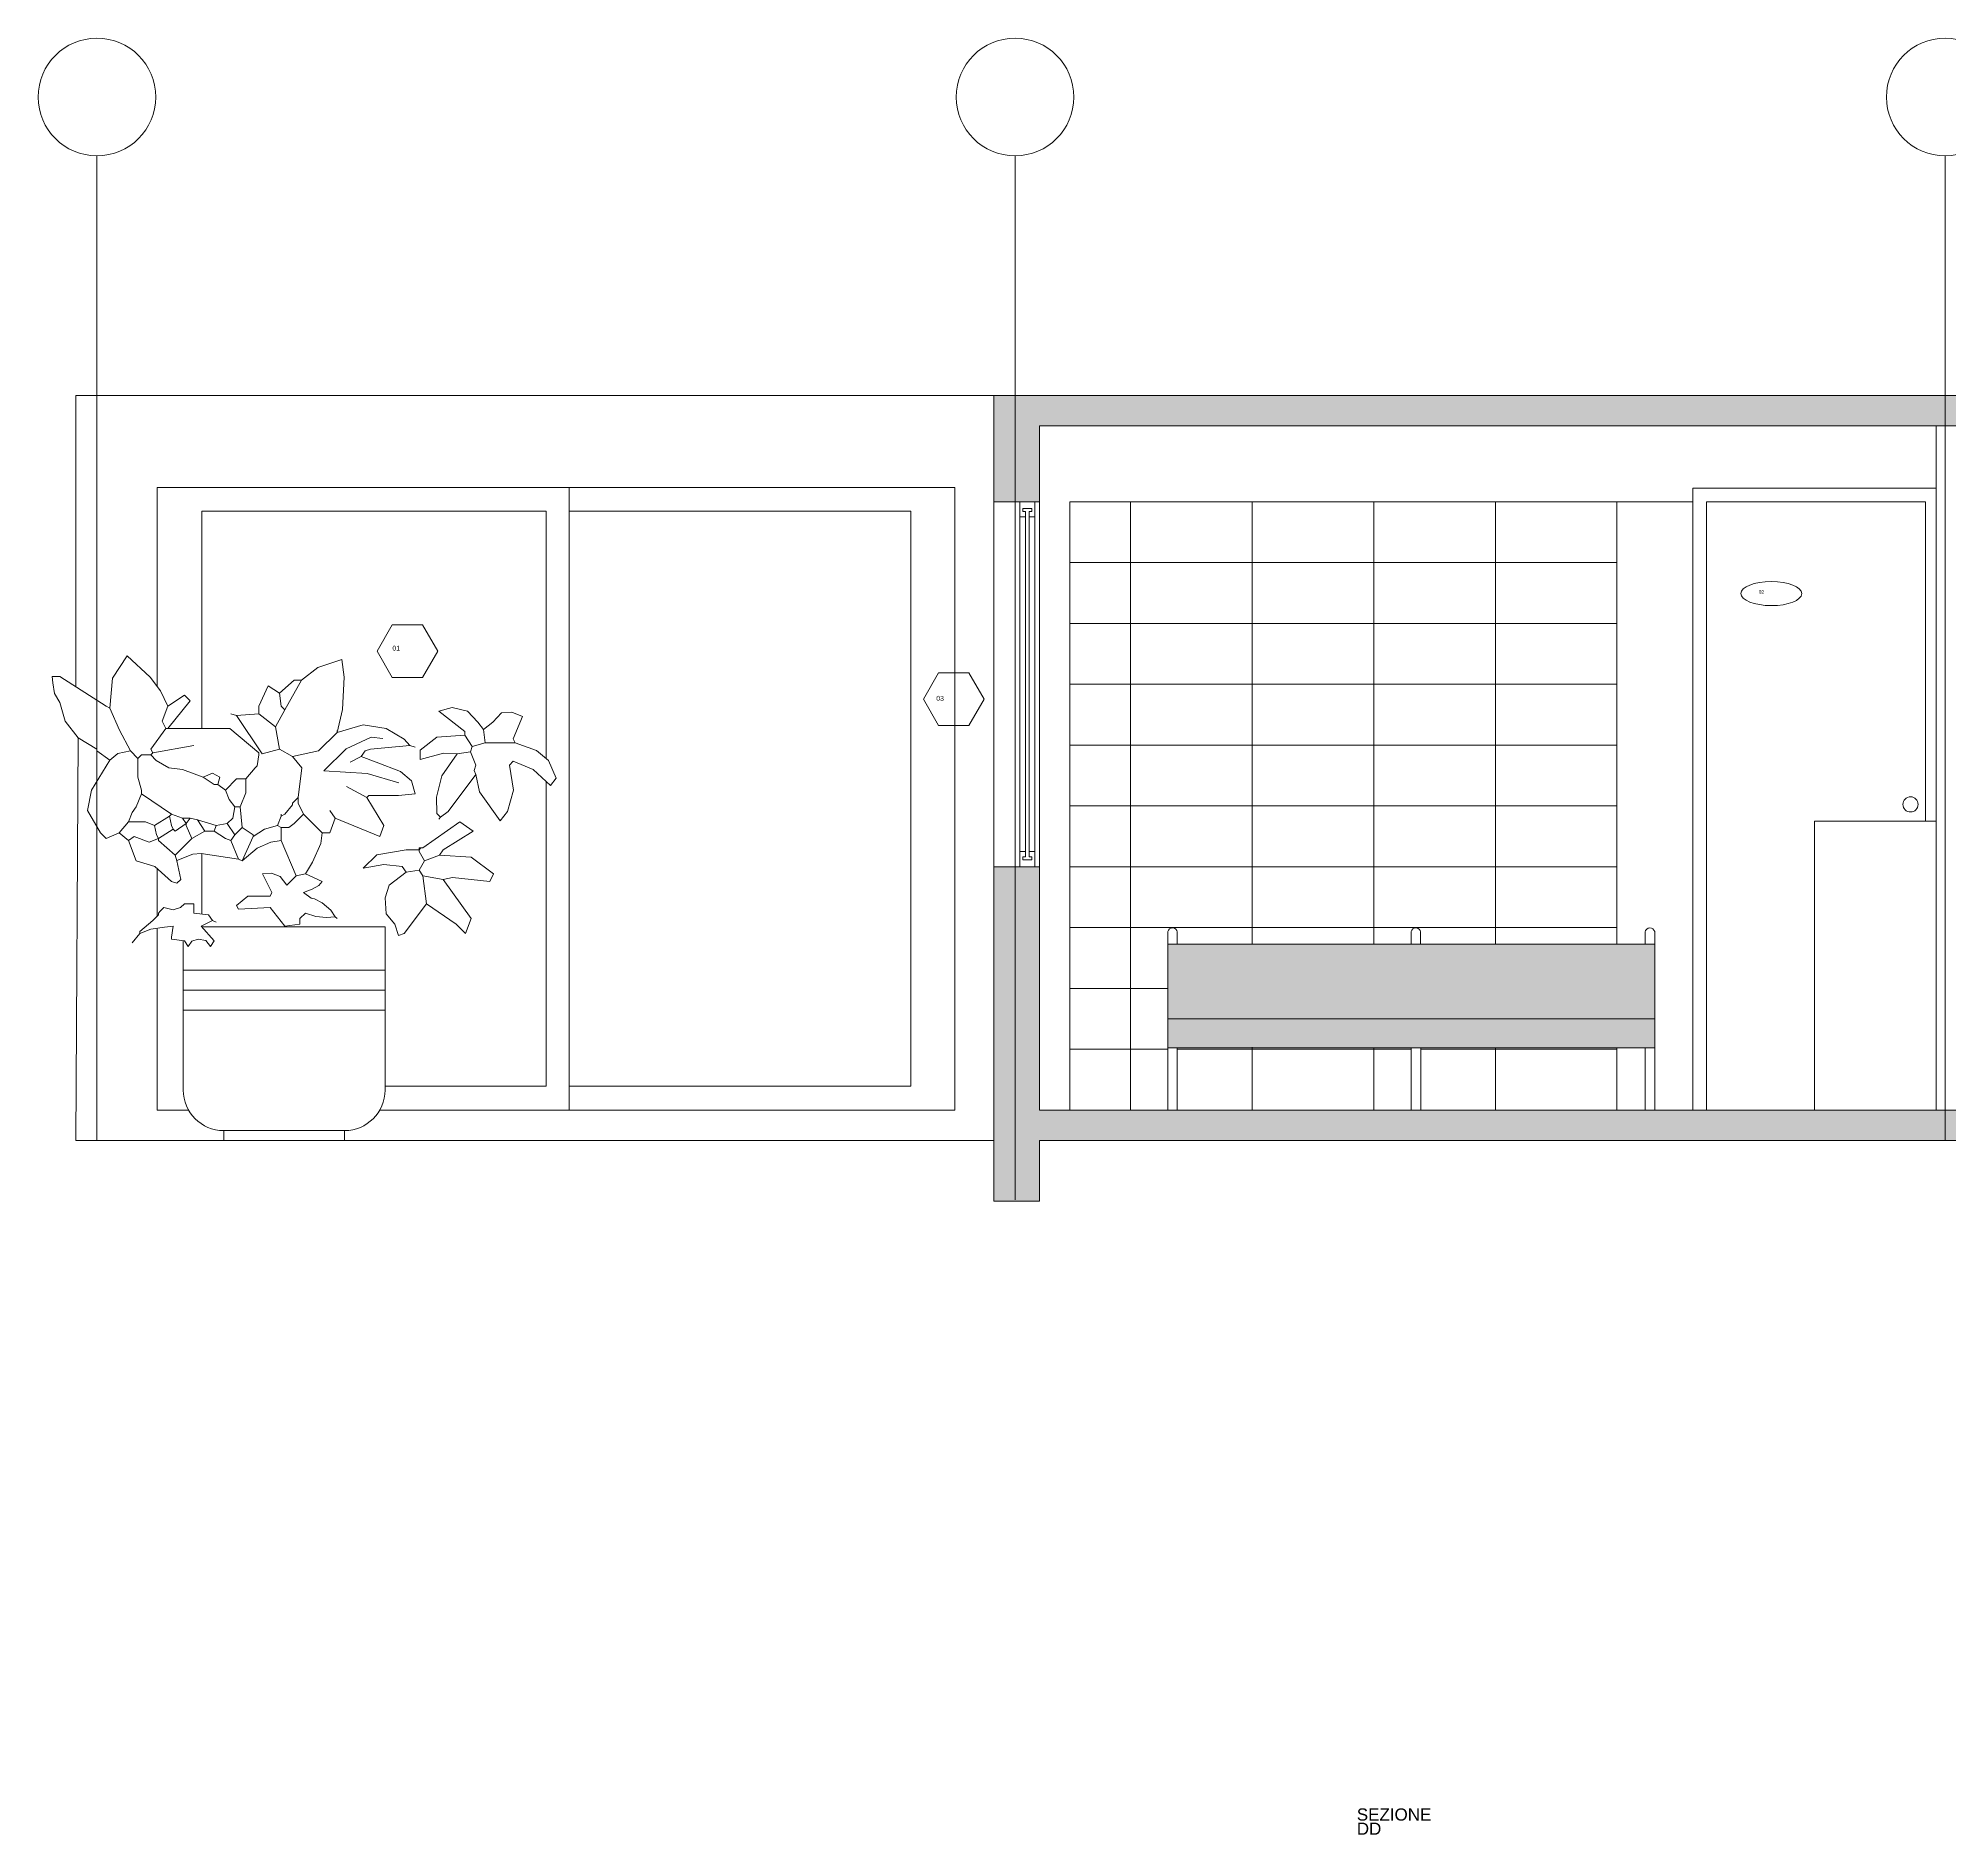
# Model space of a CAD drawing. Header units: centimetres. Extents: x -16179 to 12840, y -10704 to 3856.
# Drawn here: x -1095 to -466, y -9869 to -9279 of the extents above; entities that cross this region are included whole.
import ezdxf

# ---------------------------------------------------------------- set-up
doc = ezdxf.new("R2010")
doc.units = ezdxf.units.CM
doc.header["$MEASUREMENT"] = 0
for name, color, linetype, lineweight in [('A-ELEV-MBE1_Num_Penna__7_Num_Penna__7_Num_Penna__7_Num_Penna__7_Num_Penna__7_Num_Penna__7_Num_Penna__7_Num_Penna__7_Num_Penna__7_Num_Penna__7', 7, 'Continuous', 18), ('A-FURN_Num_Penna__8_Num_Penna__8_Num_Penna__8_Num_Penna__8_Num_Penna__8_Num_Penna__8_Num_Penna__8_Num_Penna__8_Num_Penna__8_Num_Penna__8', 8, 'Continuous', 18), ('A-GLAZ-FULL_Num_Penna__4_Num_Penna__4_Num_Penna__4_Num_Penna__4_Num_Penna__4_Num_Penna__4_Num_Penna__4_Num_Penna__4_Num_Penna__4_Num_Penna__4', 4, 'Continuous', 18), ('A-SECT-MCUT_Num_Penna__1_Num_Penna__255_Num_Penna__255_Num_Penna__255_Num_Penna__255_Num_Penna__255_Num_Penna__255_Num_Penna__255_Num_Penna__255_Num_Penna__255', 255, 'Continuous', 18), ('A-SECT-MCUT_Num_Penna__7_Num_Penna__7_Num_Penna__7_Num_Penna__7_Num_Penna__7_Num_Penna__7_Num_Penna__7_Num_Penna__7_Num_Penna__7_Num_Penna__7', 7, 'Continuous', 18), ('A-SECT-PATT_Num_Penna__11_Num_Penna__7_Num_Penna__7_Num_Penna__7_Num_Penna__7_Num_Penna__7_Num_Penna__7_Num_Penna__7_Num_Penna__7_Num_Penna__7', 7, 'Continuous', 18), ('A-WALL-FULL_Num_Penna__7_Num_Penna__7_Num_Penna__7_Num_Penna__7_Num_Penna__7_Num_Penna__7_Num_Penna__7_Num_Penna__7_Num_Penna__7_Num_Penna__7', 7, 'Continuous', 18), ('AA - linee quote_Num_Penna__3_Num_Penna__3_Num_Penna__3_Num_Penna__3_Num_Penna__3_Num_Penna__3_Num_Penna__3_Num_Penna__3_Num_Penna__3_Num_Penna__3', 3, 'Continuous', 18), ('AA - montanti_Num_Penna__7_Num_Penna__7_Num_Penna__7_Num_Penna__7_Num_Penna__7_Num_Penna__7_Num_Penna__7_Num_Penna__7_Num_Penna__7_Num_Penna__7', 7, 'Continuous', 18), ('AA - pareti sezionate_Num_Penna__7_Num_Penna__7_Num_Penna__7_Num_Penna__7_Num_Penna__7_Num_Penna__7_Num_Penna__7_Num_Penna__7_Num_Penna__7_Num_Penna__7', 7, 'Continuous', 18), ('AA - serramenti e porte_Num_Penna__4_Num_Penna__4_Num_Penna__4_Num_Penna__4_Num_Penna__4_Num_Penna__4_Num_Penna__4_Num_Penna__4_Num_Penna__4_Num_Penna__4', 4, 'Continuous', 18), ('AA - struttura finestre_Num_Penna__6_Num_Penna__6_Num_Penna__6_Num_Penna__6_Num_Penna__6_Num_Penna__6_Num_Penna__6_Num_Penna__6_Num_Penna__6_Num_Penna__6', 6, 'Continuous', 18), ('AA pareti non sezionate_Num_Penna__2_Num_Penna__2_Num_Penna__2_Num_Penna__2_Num_Penna__2_Num_Penna__2_Num_Penna__2_Num_Penna__2_Num_Penna__2_Num_Penna__2', 2, 'Continuous', 18), ('AA- arredo_Num_Penna__4_Num_Penna__4_Num_Penna__4_Num_Penna__4_Num_Penna__4_Num_Penna__4_Num_Penna__4_Num_Penna__4_Num_Penna__4_Num_Penna__4', 4, 'Continuous', 18), ('AA- arredo_Num_Penna__8_Num_Penna__8_Num_Penna__8_Num_Penna__8_Num_Penna__8_Num_Penna__8_Num_Penna__8_Num_Penna__8_Num_Penna__8_Num_Penna__8', 8, 'Continuous', 18), ('Layer1_Num_Penna__1_Num_Penna__255_Num_Penna__255_Num_Penna__255_Num_Penna__255_Num_Penna__255_Num_Penna__255_Num_Penna__255_Num_Penna__255_Num_Penna__255', 255, 'Continuous', 18), ('piante_Num_Penna__94_Num_Penna__94_Num_Penna__94_Num_Penna__94_Num_Penna__94_Num_Penna__94_Num_Penna__94_Num_Penna__94_Num_Penna__94_Num_Penna__94', 94, 'Continuous', 18), ('SIMBOLI FINESTRE_Num_Penna__3_Num_Penna__3_Num_Penna__3_Num_Penna__3_Num_Penna__3_Num_Penna__3_Num_Penna__3_Num_Penna__3_Num_Penna__3_Num_Penna__3', 3, 'Continuous', 18), ('SIMBOLI PORTE_Num_Penna__3_Num_Penna__3_Num_Penna__3_Num_Penna__3_Num_Penna__3_Num_Penna__3_Num_Penna__3_Num_Penna__3_Num_Penna__3_Num_Penna__3', 3, 'Continuous', 18)]:
    doc.layers.add(name, color=color, linetype=linetype, lineweight=lineweight)
doc.layers.add('AA- arredo_Num_Penna__12_Num_Penna__10_Num_Penna__5_Num_Penna__5_Num_Penna__5_Num_Penna__5_Num_Penna__5_Num_Penna__5_Num_Penna__9_Num_Penna__10', color=7, linetype='Continuous', lineweight=18, true_color=0x136734)
doc.styles.add('GENERATED_STYLE_1', font='Arial.ttf')

msp = doc.modelspace()

# ---------------------------------------------------------------- hatches: boundary and pattern name
at = {"layer": 'A-SECT-PATT_Num_Penna__11_Num_Penna__7_Num_Penna__7_Num_Penna__7_Num_Penna__7_Num_Penna__7_Num_Penna__7_Num_Penna__7_Num_Penna__7_Num_Penna__7', "linetype": 'Continuous', "lineweight": 18}
for points in [[(-780.74, -9396.06), (-780.74, -9430.99), (-765.74, -9430.99), (-765.74, -9406.06), (-190.74, -9406.06), (-190.74, -9430.99), (-175.74, -9430.99), (-175.74, -9396.06)], [(-780.74, -9550.99), (-780.74, -9660.99), (-765.74, -9660.99), (-765.74, -9640.99), (-190.74, -9640.99), (-190.74, -9660.99), (-175.74, -9660.99), (-175.74, -9550.99), (-190.74, -9550.99), (-190.74, -9630.99), (-765.74, -9630.99), (-765.74, -9550.99)]]:
    msp.add_hatch(color=7, dxfattribs=at).paths.add_polyline_path(points)
at = {"layer": 'AA- arredo_Num_Penna__8_Num_Penna__8_Num_Penna__8_Num_Penna__8_Num_Penna__8_Num_Penna__8_Num_Penna__8_Num_Penna__8_Num_Penna__8_Num_Penna__8', "linetype": 'Continuous', "lineweight": 18}
for points in [[(-723.5, -9576.47), (-723.5, -9601.05), (-563.33, -9601.05), (-563.33, -9576.47)], [(-723.5, -9601.05), (-723.5, -9610.52), (-563.33, -9610.52), (-563.33, -9601.05)]]:
    msp.add_hatch(color=8, dxfattribs=at).paths.add_polyline_path(points)

# ---------------------------------------------------------------- linework, layer by layer
at = {"layer": 'A-ELEV-MBE1_Num_Penna__7_Num_Penna__7_Num_Penna__7_Num_Penna__7_Num_Penna__7_Num_Penna__7_Num_Penna__7_Num_Penna__7_Num_Penna__7_Num_Penna__7', "color": 7, "linetype": 'Continuous', "lineweight": 18}
for p, q in [((-772.2, -9545.99), (-772.2, -9430.99)), ((-772.2, -9430.99), (-767.2, -9430.99)), ((-772.2, -9550.99), (-767.2, -9550.99)), ((-546.24, -9630.99), (-474.24, -9630.99))]:
    msp.add_line(p, q, dxfattribs=at)
at = {"layer": 'A-FURN_Num_Penna__8_Num_Penna__8_Num_Penna__8_Num_Penna__8_Num_Penna__8_Num_Penna__8_Num_Penna__8_Num_Penna__8_Num_Penna__8_Num_Penna__8', "color": 8, "linetype": 'Continuous', "lineweight": 18}
for p, q in [((-566.47, -9572.45), (-566.47, -9576.47)), ((-563.33, -9572.32), (-563.33, -9576.47)), ((-563.33, -9576.47), (-563.33, -9630.99)), ((-566.47, -9630.99), (-566.47, -9610.52))]:
    msp.add_line(p, q, dxfattribs=at)
msp.add_arc((-564.89, -9572.7), 1.61, 13.99227, 170.87664, dxfattribs=at)
at = {"layer": 'A-GLAZ-FULL_Num_Penna__4_Num_Penna__4_Num_Penna__4_Num_Penna__4_Num_Penna__4_Num_Penna__4_Num_Penna__4_Num_Penna__4_Num_Penna__4_Num_Penna__4', "color": 4, "linetype": 'Continuous', "lineweight": 18}
for p, q in [((-772.2, -9545.99), (-772.2, -9430.99)), ((-767.2, -9545.99), (-767.2, -9435.99))]:
    msp.add_line(p, q, dxfattribs=at)
at = {"layer": 'A-SECT-MCUT_Num_Penna__1_Num_Penna__255_Num_Penna__255_Num_Penna__255_Num_Penna__255_Num_Penna__255_Num_Penna__255_Num_Penna__255_Num_Penna__255_Num_Penna__255', "color": 255, "linetype": 'Continuous', "lineweight": 18}
msp.add_line((-772.2, -9550.99), (-780.74, -9550.99), dxfattribs=at)
at = {"layer": 'A-SECT-MCUT_Num_Penna__7_Num_Penna__7_Num_Penna__7_Num_Penna__7_Num_Penna__7_Num_Penna__7_Num_Penna__7_Num_Penna__7_Num_Penna__7_Num_Penna__7', "color": 7, "linetype": 'Continuous', "lineweight": 18}
for p, q in [((-780.74, -9430.99), (-780.74, -9406.06)), ((-470.74, -9426.49), (-470.74, -9406.06)), ((-470.74, -9426.49), (-470.74, -9630.99)), ((-765.74, -9550.99), (-765.74, -9622.71)), ((-765.74, -9630.99), (-715.74, -9630.99))]:
    msp.add_line(p, q, dxfattribs=at)
at = {"layer": 'A-SECT-MCUT_Num_Penna__7_Num_Penna__7_Num_Penna__7_Num_Penna__7_Num_Penna__7_Num_Penna__7_Num_Penna__7_Num_Penna__7_Num_Penna__7_Num_Penna__7', "color": 7, "linetype": 'Continuous', "lineweight": 18, "flags": 128}
msp.add_lwpolyline([(-765.74, -9630.99), (-190.74, -9630.99)], dxfattribs=at)
at = {"layer": 'A-WALL-FULL_Num_Penna__7_Num_Penna__7_Num_Penna__7_Num_Penna__7_Num_Penna__7_Num_Penna__7_Num_Penna__7_Num_Penna__7_Num_Penna__7_Num_Penna__7', "color": 7, "linetype": 'Continuous', "lineweight": 18}
msp.add_line((-1082.74, -9640.99), (-1047.38, -9640.99), dxfattribs=at)
at = {"layer": 'AA - linee quote_Num_Penna__3_Num_Penna__3_Num_Penna__3_Num_Penna__3_Num_Penna__3_Num_Penna__3_Num_Penna__3_Num_Penna__3_Num_Penna__3_Num_Penna__3', "color": 3, "linetype": 'Continuous', "lineweight": 18}
for p, q in [((-1075.75, -9640.99), (-1075.75, -9317.22)), ((-773.75, -9660.5), (-773.75, -9317.22)), ((-467.77, -9640.99), (-467.77, -9317.22))]:
    msp.add_line(p, q, dxfattribs=at)
for centre in [(-1075.75, -9297.89), (-773.75, -9297.89), (-467.77, -9297.89)]:
    msp.add_circle(centre, 19.33, dxfattribs=at)
at = {"layer": 'AA - montanti_Num_Penna__7_Num_Penna__7_Num_Penna__7_Num_Penna__7_Num_Penna__7_Num_Penna__7_Num_Penna__7_Num_Penna__7_Num_Penna__7_Num_Penna__7', "color": 7, "linetype": 'Continuous', "lineweight": 18}
for p, q in [((-772.2, -9430.99), (-772.2, -9435.99)), ((-767.2, -9435.99), (-767.2, -9430.99)), ((-772.2, -9435.99), (-770.35, -9435.99)), ((-769.05, -9435.99), (-767.2, -9435.99)), ((-772.2, -9545.99), (-770.35, -9545.99)), ((-772.2, -9545.99), (-772.2, -9550.99)), ((-769.05, -9545.99), (-767.2, -9545.99)), ((-767.2, -9545.99), (-767.2, -9550.99))]:
    msp.add_line(p, q, dxfattribs=at)
at = {"layer": 'AA - pareti sezionate_Num_Penna__7_Num_Penna__7_Num_Penna__7_Num_Penna__7_Num_Penna__7_Num_Penna__7_Num_Penna__7_Num_Penna__7_Num_Penna__7_Num_Penna__7', "color": 7, "linetype": 'Continuous', "lineweight": 18}
for p, q in [((-780.74, -9396.06), (-175.74, -9396.06)), ((-780.74, -9396.06), (-780.74, -9430.99)), ((-190.74, -9406.06), (-765.74, -9406.06)), ((-765.74, -9406.06), (-765.74, -9430.99)), ((-765.74, -9430.99), (-780.74, -9430.99)), ((-780.74, -9550.99), (-780.74, -9660.99)), ((-765.74, -9550.99), (-780.74, -9550.99)), ((-765.74, -9550.99), (-765.74, -9630.99))]:
    msp.add_line(p, q, dxfattribs=at)
at = {"layer": 'AA - pareti sezionate_Num_Penna__7_Num_Penna__7_Num_Penna__7_Num_Penna__7_Num_Penna__7_Num_Penna__7_Num_Penna__7_Num_Penna__7_Num_Penna__7_Num_Penna__7', "color": 7, "linetype": 'Continuous', "lineweight": 18, "flags": 128}
for points in [[(-190.74, -9630.99), (-765.74, -9630.99)], [(-780.74, -9640.99), (-780.74, -9660.99), (-765.74, -9660.99), (-765.74, -9640.99)], [(-765.74, -9640.99), (-190.74, -9640.99)]]:
    msp.add_lwpolyline(points, dxfattribs=at)
at = {"layer": 'AA - serramenti e porte_Num_Penna__4_Num_Penna__4_Num_Penna__4_Num_Penna__4_Num_Penna__4_Num_Penna__4_Num_Penna__4_Num_Penna__4_Num_Penna__4_Num_Penna__4', "color": 4, "linetype": 'Continuous', "lineweight": 18}
for p, q in [((-924.29, -9426.27), (-1055.9, -9426.27)), ((-1055.9, -9426.27), (-1055.9, -9491.79)), ((-793.58, -9426.27), (-924.29, -9426.27)), ((-920.43, -9434.07), (-920.43, -9426.27)), ((-793.58, -9531.27), (-793.58, -9426.27)), ((-550.74, -9426.49), (-550.74, -9630.99)), ((-470.74, -9426.49), (-550.74, -9426.49)), ((-474.24, -9430.99), (-546.24, -9430.99)), ((-546.24, -9430.99), (-546.24, -9630.99)), ((-474.24, -9430.99), (-474.24, -9535.99)), ((-927.93, -9434.07), (-1041.25, -9434.07)), ((-1041.25, -9434.07), (-1041.25, -9505.57)), ((-927.93, -9515.43), (-927.93, -9434.07)), ((-920.43, -9531.27), (-920.43, -9434.07)), ((-808.04, -9434.07), (-920.43, -9434.07)), ((-808.04, -9434.07), (-808.04, -9623.19)), ((-927.93, -9531.27), (-927.93, -9523.02)), ((-927.93, -9623.19), (-927.93, -9531.27)), ((-920.43, -9615.67), (-920.43, -9531.27)), ((-793.58, -9531.27), (-793.58, -9630.99)), ((-1055.9, -9551.62), (-1055.9, -9567.17)), ((-1041.25, -9546.64), (-1041.25, -9566.54)), ((-1055.9, -9571.19), (-1055.9, -9630.99)), ((-920.43, -9615.67), (-920.43, -9630.99)), ((-927.93, -9623.19), (-981, -9623.19)), ((-808.04, -9623.19), (-920.43, -9623.19)), ((-1055.9, -9630.99), (-1045.67, -9630.99)), ((-982.71, -9630.99), (-793.58, -9630.99))]:
    msp.add_line(p, q, dxfattribs=at)
msp.add_circle((-479.16, -9530.49), 2.5, dxfattribs=at)
at = {"layer": 'AA - struttura finestre_Num_Penna__6_Num_Penna__6_Num_Penna__6_Num_Penna__6_Num_Penna__6_Num_Penna__6_Num_Penna__6_Num_Penna__6_Num_Penna__6_Num_Penna__6', "color": 6, "linetype": 'Continuous', "lineweight": 18}
for p, q in [((-769.7, -9433.22), (-771.18, -9433.22)), ((-771.18, -9433.22), (-771.18, -9434.22)), ((-771.18, -9434.22), (-770.35, -9434.22)), ((-770.35, -9434.22), (-770.35, -9435.99)), ((-770.35, -9435.99), (-770.35, -9545.99)), ((-769.7, -9433.22), (-768.22, -9433.22)), ((-768.22, -9434.22), (-769.05, -9434.22)), ((-769.05, -9434.22), (-769.05, -9435.99)), ((-769.05, -9545.99), (-769.05, -9435.99)), ((-768.22, -9433.22), (-768.22, -9434.22)), ((-771.18, -9548.76), (-771.18, -9547.75)), ((-771.18, -9547.75), (-770.35, -9547.75)), ((-769.7, -9548.76), (-771.18, -9548.76)), ((-770.35, -9547.75), (-770.35, -9545.99)), ((-769.7, -9548.76), (-768.22, -9548.76)), ((-769.05, -9547.75), (-769.05, -9545.99)), ((-768.22, -9547.75), (-769.05, -9547.75)), ((-768.22, -9548.76), (-768.22, -9547.75))]:
    msp.add_line(p, q, dxfattribs=at)
at = {"layer": 'AA pareti non sezionate_Num_Penna__2_Num_Penna__2_Num_Penna__2_Num_Penna__2_Num_Penna__2_Num_Penna__2_Num_Penna__2_Num_Penna__2_Num_Penna__2_Num_Penna__2', "color": 2, "linetype": 'Continuous', "lineweight": 18}
for p, q in [((-1082.74, -9396.06), (-1082.74, -9491.8)), ((-780.74, -9396.06), (-1082.74, -9396.06)), ((-1081.89, -9508.64), (-1082.74, -9640.99)), ((-1082.74, -9640.99), (-780.74, -9640.99))]:
    msp.add_line(p, q, dxfattribs=at)
at = {"layer": 'AA- arredo_Num_Penna__12_Num_Penna__10_Num_Penna__5_Num_Penna__5_Num_Penna__5_Num_Penna__5_Num_Penna__5_Num_Penna__5_Num_Penna__9_Num_Penna__10', "color": 116, "linetype": 'Continuous', "lineweight": 18, "true_color": 0x136734}
for p, q in [((-1053.1, -9505.57), (-1052.49, -9505.57)), ((-1052.49, -9505.57), (-1051.88, -9505.57)), ((-1009, -9569.89), (-1013.9, -9570.5))]:
    msp.add_line(p, q, dxfattribs=at)
at = {"layer": 'AA- arredo_Num_Penna__4_Num_Penna__4_Num_Penna__4_Num_Penna__4_Num_Penna__4_Num_Penna__4_Num_Penna__4_Num_Penna__4_Num_Penna__4_Num_Penna__4', "color": 4, "linetype": 'Continuous', "lineweight": 18}
msp.add_line((-1041.25, -9570.39), (-1041.25, -9570.73), dxfattribs=at)
at = {"layer": 'AA- arredo_Num_Penna__8_Num_Penna__8_Num_Penna__8_Num_Penna__8_Num_Penna__8_Num_Penna__8_Num_Penna__8_Num_Penna__8_Num_Penna__8_Num_Penna__8', "color": 8, "linetype": 'Continuous', "lineweight": 18}
for p, q in [((-780.74, -9430.99), (-780.74, -9550.99)), ((-765.74, -9430.99), (-765.74, -9550.99)), ((-755.74, -9430.99), (-755.74, -9630.99)), ((-1070.63, -9489), (-1065.85, -9481.63)), ((-1065.85, -9481.63), (-1058.26, -9488.7)), ((-1090.46, -9488.43), (-1088.01, -9488.43)), ((-1090.32, -9490.47), (-1090.46, -9488.43)), ((-1088.01, -9488.43), (-1072.7, -9498.23)), ((-1058.26, -9488.7), (-1054.88, -9493.12)), ((-1008.47, -9489.59), (-1003.13, -9485.46)), ((-1003.13, -9485.46), (-995.25, -9482.81)), ((-995.25, -9482.81), (-994.41, -9488.7)), ((-994.41, -9488.7), (-994.97, -9499.31)), ((-1089.76, -9494.01), (-1090.32, -9490.47)), ((-1088.01, -9497), (-1089.76, -9494.01)), ((-1071.48, -9498.84), (-1070.63, -9489)), ((-1054.88, -9493.12), (-1052.49, -9498.23)), ((-1052.49, -9498.23), (-1046.98, -9494.55)), ((-1046.98, -9494.55), (-1045.14, -9496.39)), ((-1019.42, -9491.49), (-1022.48, -9498.23)), ((-1015.74, -9493.94), (-1019.42, -9491.49)), ((-1015.74, -9493.94), (-1010.84, -9489.65)), ((-1015.74, -9493.94), (-1015.13, -9498.23)), ((-1013.9, -9499.45), (-1008.47, -9489.59)), ((-1010.84, -9489.65), (-1008.39, -9489.65)), ((-1088.01, -9497), (-1086.18, -9503.13)), ((-1072.7, -9498.23), (-1071.48, -9498.84)), ((-1068.38, -9506.09), (-1071.48, -9498.84)), ((-1052.49, -9498.23), (-1054.33, -9503.13)), ((-1045.14, -9496.39), (-1052.49, -9505.57)), ((-1029.83, -9501.29), (-1031.67, -9500.67)), ((-1022.48, -9500.67), (-1029.83, -9501.29)), ((-1029.83, -9501.29), (-1021.44, -9513.87)), ((-1022.48, -9498.23), (-1022.48, -9500.67)), ((-1022.48, -9500.67), (-1016.97, -9504.96)), ((-1013.9, -9499.45), (-1016.97, -9504.96)), ((-1015.13, -9498.23), (-1013.9, -9499.45)), ((-994.97, -9499.31), (-996.75, -9506.8)), ((-958.95, -9498.67), (-963.33, -9499.79)), ((-963.33, -9499.79), (-954.76, -9506.52)), ((-953.89, -9499.85), (-958.95, -9498.67)), ((-950.47, -9503.46), (-953.89, -9499.85)), ((-942.64, -9500.44), (-945.57, -9503.46)), ((-939.26, -9500.15), (-942.64, -9500.44)), ((-935.77, -9501.62), (-939.26, -9500.15)), ((-1086.18, -9503.13), (-1081.89, -9508.64)), ((-1064.74, -9512.92), (-1068.38, -9506.09)), ((-1053.1, -9505.57), (-1058, -9512.31)), ((-1054.33, -9503.13), (-1053.1, -9505.57)), ((-1032.03, -9505.57), (-1051.88, -9505.57)), ((-1022.48, -9513.54), (-1032.03, -9505.57)), ((-1016.97, -9504.96), (-1015.74, -9512.31)), ((-996.75, -9506.8), (-1002.88, -9512.92)), ((-988.18, -9504.35), (-996.75, -9506.8)), ((-996.75, -9506.8), (-996.75, -9506.19)), ((-988.18, -9504.35), (-980.63, -9505.5)), ((-980.63, -9505.5), (-974.72, -9509.03)), ((-954.76, -9507.75), (-963.94, -9508.36)), ((-954.76, -9506.52), (-954.76, -9507.75)), ((-954.76, -9507.75), (-952.3, -9511.42)), ((-948.63, -9505.91), (-950.47, -9503.46)), ((-945.57, -9503.46), (-948.63, -9505.91)), ((-948.63, -9505.91), (-948.02, -9510.2)), ((-935.77, -9501.62), (-938.83, -9508.97)), ((-1081.89, -9508.64), (-1075.77, -9512.31)), ((-1075.77, -9512.31), (-1075.77, -9512.92)), ((-1075.77, -9512.92), (-1071.48, -9515.99)), ((-1071.48, -9515.99), (-1068.94, -9513.75)), ((-1068.94, -9513.75), (-1064.74, -9512.92)), ((-1064.74, -9512.92), (-1062.29, -9515.37)), ((-1058, -9512.31), (-1057.39, -9513.54)), ((-1057.39, -9513.54), (-1058, -9514.15)), ((-1057.39, -9513.54), (-1043.91, -9511.09)), ((-1022.48, -9514.15), (-1022.48, -9513.54)), ((-1015.74, -9512.31), (-1021.44, -9513.87)), ((-1011.45, -9514.76), (-1015.74, -9512.31)), ((-1002.88, -9512.92), (-1011.45, -9514.76)), ((-1001.11, -9519.51), (-993.76, -9512.2)), ((-993.76, -9512.2), (-985.53, -9508.41)), ((-987.57, -9512.92), (-988.79, -9514.76)), ((-985.73, -9512.31), (-987.57, -9512.92)), ((-972.87, -9511.09), (-985.73, -9512.31)), ((-985.53, -9508.41), (-981.67, -9508.81)), ((-974.72, -9509.03), (-972.87, -9511.09)), ((-972.87, -9511.09), (-971.03, -9511.7)), ((-963.94, -9508.36), (-969.46, -9512.65)), ((-969.46, -9512.65), (-969.46, -9515.71)), ((-961.77, -9513.7), (-969.46, -9515.71)), ((-957.21, -9513.87), (-962.33, -9521.07)), ((-957.21, -9513.87), (-961.77, -9513.7)), ((-952.92, -9513.26), (-957.21, -9513.87)), ((-952.3, -9511.42), (-952.92, -9513.26)), ((-952.92, -9513.26), (-951.08, -9517.55)), ((-948.02, -9510.2), (-952.3, -9511.42)), ((-948.02, -9510.2), (-938.22, -9510.2)), ((-938.83, -9508.97), (-938.22, -9510.2)), ((-931.11, -9512.82), (-938.22, -9510.2)), ((-927.17, -9516.06), (-931.11, -9512.82)), ((-1071.48, -9515.99), (-1077.6, -9525.79)), ((-1061.07, -9514.15), (-1062.29, -9515.37)), ((-1062.29, -9515.37), (-1062.29, -9521.5)), ((-1058, -9514.15), (-1061.07, -9514.15)), ((-1056.29, -9516.11), (-1058, -9514.15)), ((-1052.07, -9518.46), (-1056.29, -9516.11)), ((-1047.59, -9519.05), (-1052.07, -9518.46)), ((-1047.59, -9519.05), (-1040.85, -9521.5)), ((-1040.85, -9521.5), (-1037.79, -9520.27)), ((-1037.79, -9520.27), (-1035.34, -9521.5)), ((-1023.7, -9518.44), (-1026.77, -9522.11)), ((-1023.09, -9517.83), (-1023.7, -9518.44)), ((-1022.48, -9514.15), (-1023.09, -9517.83)), ((-1011.45, -9514.76), (-1008.39, -9518.44)), ((-1009.62, -9528.24), (-1008.39, -9518.44)), ((-986.91, -9520.29), (-1001.11, -9519.51)), ((-988.79, -9514.76), (-992.47, -9516.6)), ((-988.79, -9514.76), (-983.89, -9516.6)), ((-976.44, -9523.43), (-986.91, -9520.29)), ((-983.89, -9516.6), (-975.93, -9519.66)), ((-975.93, -9519.66), (-972.25, -9522.72)), ((-951.08, -9517.55), (-951.69, -9519.38)), ((-951.69, -9519.38), (-951.08, -9520.61)), ((-938.83, -9516.32), (-940.06, -9517.55)), ((-938.7, -9525.78), (-940.06, -9517.55)), ((-938.83, -9516.32), (-932.23, -9519)), ((-932.23, -9519), (-926.58, -9524.28)), ((-924.74, -9521.84), (-927.17, -9516.06)), ((-1077.6, -9525.79), (-1078.83, -9532.53)), ((-1062.29, -9521.5), (-1061.07, -9525.79)), ((-1061.07, -9525.79), (-1061.07, -9527.01)), ((-1040.85, -9521.5), (-1037.18, -9523.95)), ((-1037.18, -9523.95), (-1035.95, -9523.95)), ((-1035.34, -9521.5), (-1035.95, -9523.95)), ((-1035.95, -9523.95), (-1033.5, -9525.79)), ((-1029.83, -9522.11), (-1033.5, -9525.79)), ((-1033.5, -9525.79), (-1032.28, -9528.85)), ((-1026.77, -9522.11), (-1029.83, -9522.11)), ((-1026.77, -9522.11), (-1026.76, -9526.71)), ((-986.95, -9528.24), (-993.69, -9524.56)), ((-971.03, -9527.01), (-972.25, -9522.72)), ((-962.33, -9521.07), (-964.02, -9528.14)), ((-951.08, -9520.61), (-960.27, -9532.86)), ((-951.08, -9520.61), (-949.95, -9526.37)), ((-949.95, -9526.37), (-943.12, -9535.92)), ((-940.67, -9532.86), (-938.7, -9525.78)), ((-926.58, -9524.28), (-924.74, -9521.84)), ((-1078.83, -9532.53), (-1074.54, -9539.88)), ((-1062.9, -9531.3), (-1064.13, -9533.14)), ((-1061.07, -9527.01), (-1062.9, -9531.3)), ((-1061.07, -9527.01), (-1051.26, -9533.75)), ((-1032.28, -9528.85), (-1030.44, -9531.3)), ((-1030.44, -9531.3), (-1031.05, -9534.97)), ((-1030.44, -9531.3), (-1028.6, -9531.3)), ((-1026.76, -9526.71), (-1028.6, -9531.3)), ((-1028.6, -9531.3), (-1027.99, -9538.04)), ((-1011.45, -9530.69), (-1013.9, -9533.75)), ((-1009.62, -9528.24), (-1011.45, -9530.07)), ((-1011.45, -9530.07), (-1011.45, -9530.69)), ((-1009.62, -9528.24), (-1009.62, -9530.07)), ((-1009.62, -9530.07), (-1007.78, -9533.75)), ((-997.37, -9534.97), (-999.2, -9532.53)), ((-986.95, -9528.24), (-986.34, -9527.62)), ((-986.95, -9528.24), (-981.44, -9537.42)), ((-986.34, -9527.62), (-976.54, -9527.62)), ((-976.54, -9527.62), (-971.03, -9527.01)), ((-964.02, -9528.14), (-963.94, -9533.47)), ((-960.27, -9532.86), (-962.72, -9534.7)), ((-943.12, -9535.92), (-940.67, -9532.86)), ((-735.74, -9530.99), (-695.74, -9530.99)), ((-735.74, -9550.99), (-735.74, -9530.99)), ((-695.74, -9530.99), (-655.74, -9530.99)), ((-695.74, -9576.47), (-695.74, -9530.99)), ((-655.74, -9530.99), (-615.74, -9530.99)), ((-655.74, -9576.47), (-655.74, -9530.99)), ((-615.74, -9530.99), (-615.74, -9576.47)), ((-615.74, -9530.99), (-575.74, -9530.99)), ((-575.74, -9530.99), (-575.74, -9576.47)), ((-1065.35, -9536.2), (-1068.42, -9539.88)), ((-1064.13, -9533.14), (-1065.35, -9536.2)), ((-1065.35, -9536.2), (-1059.84, -9536.2)), ((-1059.84, -9536.2), (-1056.78, -9537.42)), ((-1051.88, -9534.36), (-1056.78, -9537.42)), ((-1056.78, -9537.42), (-1056.17, -9540.49)), ((-1050.65, -9538.65), (-1055.55, -9541.71)), ((-1051.26, -9533.75), (-1051.88, -9534.36)), ((-1051.88, -9534.36), (-1051.26, -9537.42)), ((-1051.26, -9533.75), (-1047.59, -9534.97)), ((-1051.26, -9537.42), (-1050.65, -9538.65)), ((-1050.04, -9539.26), (-1050.65, -9538.65)), ((-1046.37, -9536.81), (-1050.04, -9539.26)), ((-1047.59, -9534.97), (-1045.14, -9534.97)), ((-1047.59, -9534.97), (-1046.37, -9536.81)), ((-1045.14, -9534.97), (-1046.37, -9536.81)), ((-1046.37, -9536.81), (-1046.37, -9537.42)), ((-1046.37, -9537.42), (-1044.53, -9541.71)), ((-1045.14, -9534.97), (-1042.69, -9535.59)), ((-1042.69, -9535.59), (-1036.56, -9537.42)), ((-1042.69, -9535.59), (-1040.24, -9539.26)), ((-1036.56, -9537.42), (-1037.18, -9539.26)), ((-1032.89, -9536.81), (-1036.56, -9537.42)), ((-1031.05, -9534.97), (-1032.89, -9536.81)), ((-1032.89, -9536.81), (-1030.44, -9540.49)), ((-1027.99, -9538.04), (-1030.44, -9540.49)), ((-1027.99, -9538.04), (-1024.32, -9540.49)), ((-1020.64, -9538.65), (-1024.32, -9541.1)), ((-1016.35, -9537.42), (-1020.64, -9538.65)), ((-1015.13, -9534.36), (-1016.35, -9537.42)), ((-1016.35, -9537.42), (-1015.13, -9538.04)), ((-1013.9, -9533.75), (-1015.13, -9534.36)), ((-1015.13, -9533.75), (-1015.13, -9534.36)), ((-1015.13, -9538.04), (-1015.13, -9542.32)), ((-1012.68, -9538.04), (-1015.13, -9538.04)), ((-1010.84, -9536.81), (-1012.68, -9538.04)), ((-1007.78, -9533.75), (-1010.84, -9536.81)), ((-1007.78, -9533.75), (-1001.65, -9539.88)), ((-997.37, -9534.97), (-999.2, -9539.88)), ((-997.37, -9534.97), (-982.67, -9541.1)), ((-982.67, -9541.1), (-981.44, -9537.42)), ((-956.33, -9536.2), (-968.58, -9544.77)), ((-963.94, -9533.47), (-962.72, -9534.7)), ((-962.72, -9534.7), (-963.33, -9535.31)), ((-956.33, -9536.2), (-952.04, -9539.26)), ((-1074.54, -9539.88), (-1072.7, -9541.71)), ((-1068.42, -9539.88), (-1072.7, -9541.71)), ((-1068.42, -9539.88), (-1065.35, -9542.32)), ((-1063.52, -9541.1), (-1065.35, -9542.32)), ((-1065.35, -9542.32), (-1062.9, -9549.06)), ((-1058.61, -9542.94), (-1063.52, -9541.1)), ((-1055.55, -9541.71), (-1058.61, -9542.94)), ((-1056.17, -9540.49), (-1055.55, -9541.71)), ((-1055.55, -9541.71), (-1055.55, -9542.32)), ((-1055.55, -9542.32), (-1050.04, -9547.23)), ((-1044.53, -9541.71), (-1050.04, -9547.23)), ((-1040.24, -9539.26), (-1044.53, -9541.71)), ((-1040.24, -9539.26), (-1037.18, -9539.26)), ((-1037.18, -9539.26), (-1033.5, -9541.71)), ((-1033.5, -9541.71), (-1031.67, -9542.32)), ((-1030.44, -9540.49), (-1031.67, -9542.32)), ((-1031.67, -9542.32), (-1029.22, -9548.45)), ((-1024.32, -9541.1), (-1027.99, -9549.06)), ((-1027.99, -9549.06), (-1023.04, -9544.92)), ((-1024.32, -9540.49), (-1024.32, -9541.1)), ((-1023.04, -9544.92), (-1018.54, -9542.92)), ((-1018.54, -9542.92), (-1015.13, -9542.32)), ((-1015.13, -9542.32), (-1010.23, -9553.96)), ((-1004.82, -9549.52), (-1002.12, -9543.39)), ((-1002.12, -9543.39), (-1001.65, -9539.88)), ((-999.2, -9539.88), (-1001.65, -9539.88)), ((-983.72, -9547.04), (-974.09, -9545.39)), ((-969.8, -9545.39), (-974.09, -9545.39)), ((-969.19, -9544.77), (-969.8, -9545.39)), ((-969.8, -9544.77), (-969.8, -9545.39)), ((-969.8, -9544.77), (-969.19, -9544.77)), ((-969.8, -9545.39), (-969.8, -9546)), ((-969.19, -9544.77), (-968.58, -9544.77)), ((-961.84, -9545.39), (-963.07, -9547.23)), ((-952.04, -9539.26), (-961.84, -9545.39)), ((-1056.69, -9550.9), (-1062.9, -9549.06)), ((-1051.26, -9555.8), (-1056.69, -9550.9)), ((-1050.04, -9547.23), (-1049.43, -9549.06)), ((-1044.24, -9546.85), (-1049.47, -9548.93)), ((-1049.43, -9549.06), (-1048.2, -9555.19)), ((-1041.47, -9546.61), (-1044.24, -9546.85)), ((-1029.22, -9548.45), (-1041.47, -9546.61)), ((-1029.22, -9548.45), (-1027.99, -9549.06)), ((-1007.17, -9553.35), (-1004.82, -9549.52)), ((-988.22, -9551.46), (-983.72, -9547.04)), ((-981.44, -9550.29), (-988.22, -9551.46)), ((-981.44, -9550.29), (-975.32, -9550.9)), ((-975.32, -9550.9), (-974.09, -9552.74)), ((-969.8, -9546), (-967.97, -9549.06)), ((-967.97, -9549.06), (-969.8, -9552.12)), ((-963.07, -9547.23), (-967.97, -9549.06)), ((-963.07, -9547.23), (-952.65, -9547.84)), ((-952.65, -9547.84), (-945.3, -9553.35)), ((-755.74, -9550.99), (-735.74, -9550.99)), ((-755.74, -9570.99), (-755.74, -9550.99)), ((-735.74, -9550.99), (-735.74, -9630.99)), ((-695.74, -9550.99), (-735.74, -9550.99)), ((-655.74, -9550.99), (-695.74, -9550.99)), ((-615.74, -9550.99), (-655.74, -9550.99)), ((-575.74, -9550.99), (-615.74, -9550.99)), ((-1049.43, -9556.41), (-1051.26, -9555.8)), ((-1048.2, -9555.19), (-1049.43, -9556.41)), ((-1018.32, -9553.06), (-1021.25, -9553.35)), ((-1021.25, -9553.35), (-1018.19, -9559.47)), ((-1015.5, -9554.23), (-1018.32, -9553.06)), ((-1013.29, -9557.02), (-1015.5, -9554.23)), ((-1010.23, -9553.96), (-1013.29, -9557.02)), ((-1007.17, -9553.35), (-1010.23, -9553.96)), ((-1007.17, -9553.35), (-1001.65, -9555.8)), ((-1004.93, -9558.36), (-1002.79, -9557.18)), ((-1002.79, -9557.18), (-1001.65, -9555.8)), ((-979.6, -9557.02), (-980.91, -9561.19)), ((-974.09, -9552.74), (-979.6, -9557.02)), ((-969.8, -9552.12), (-974.09, -9552.74)), ((-969.8, -9552.12), (-968.58, -9553.96)), ((-968.58, -9553.96), (-961.84, -9555.19)), ((-968.58, -9553.96), (-967.35, -9563.15)), ((-958.78, -9554.57), (-961.84, -9555.19)), ((-961.84, -9555.19), (-952.65, -9568.05)), ((-946.53, -9555.8), (-958.78, -9554.57)), ((-1048.32, -9564.38), (-1046.98, -9563.15)), ((-1046.98, -9563.15), (-1043.91, -9563.15)), ((-1043.91, -9563.15), (-1043.91, -9566.21)), ((-1026.15, -9560.7), (-1029.83, -9563.76)), ((-1029.83, -9563.76), (-1029.22, -9564.99)), ((-1018.8, -9560.7), (-1026.15, -9560.7)), ((-1018.19, -9559.47), (-1018.8, -9560.7)), ((-1007.78, -9559.47), (-1004.93, -9558.36)), ((-1005.33, -9561.31), (-1007.78, -9559.47)), ((-1004.14, -9561.54), (-1005.33, -9561.31)), ((-1001.67, -9562.84), (-1004.14, -9561.54)), ((-998.85, -9565.31), (-1001.67, -9562.84)), ((-980.91, -9561.19), (-980.63, -9566.49)), ((-967.35, -9563.15), (-974.7, -9572.95)), ((-967.35, -9563.15), (-957.55, -9569.89)), ((-1057.39, -9568.66), (-1061.68, -9572.34)), ((-1055.55, -9566.82), (-1057.39, -9568.66)), ((-1054.94, -9565.6), (-1055.55, -9566.21)), ((-1055.55, -9566.21), (-1055.55, -9566.82)), ((-1054.94, -9565.6), (-1053.72, -9564.37)), ((-1053.72, -9564.37), (-1050.73, -9565.15)), ((-1053.56, -9570.85), (-1050.65, -9570.5)), ((-1050.65, -9570.5), (-1051.26, -9574.17)), ((-1050.73, -9565.15), (-1048.32, -9564.38)), ((-1043.91, -9566.21), (-1039.02, -9566.82)), ((-1037.79, -9568.66), (-1041.47, -9570.5)), ((-1041.47, -9570.5), (-1037.18, -9575.4)), ((-1039.02, -9566.82), (-1037.79, -9568.66)), ((-1036.56, -9569.27), (-1037.79, -9568.66)), ((-1018.8, -9564.37), (-1029.22, -9564.99)), ((-1013.9, -9570.5), (-1018.8, -9564.37)), ((-1009, -9568.05), (-1007.17, -9566.21)), ((-1009, -9569.89), (-1009, -9568.05)), ((-1007.17, -9566.21), (-1003.8, -9567.32)), ((-1003.8, -9567.32), (-1000.2, -9567.67)), ((-1000.2, -9567.67), (-997.37, -9567.44)), ((-997.37, -9567.44), (-998.85, -9565.31)), ((-997.37, -9567.44), (-996.75, -9568.05)), ((-980.63, -9566.49), (-977.77, -9569.89)), ((-977.77, -9569.89), (-976.54, -9573.56)), ((-957.55, -9569.89), (-954.49, -9572.95)), ((-952.65, -9568.05), (-954.49, -9572.95)), ((-1061.68, -9572.95), (-1064.13, -9576.01)), ((-1061.68, -9572.95), (-1058.05, -9571.51)), ((-1061.68, -9572.34), (-1061.68, -9572.95)), ((-1058.05, -9571.51), (-1053.56, -9570.85)), ((-1051.26, -9574.17), (-1051.26, -9574.79)), ((-1051.26, -9574.79), (-1046.98, -9575.4)), ((-1047.38, -9575.34), (-1047.38, -9624.47)), ((-1046.98, -9575.4), (-1045.75, -9577.24)), ((-1045.75, -9577.24), (-1044.56, -9575.45)), ((-1044.56, -9575.45), (-1042.46, -9574.8)), ((-1042.46, -9574.8), (-1039.95, -9575.24)), ((-981, -9570.73), (-1041.26, -9570.73)), ((-1039.95, -9575.24), (-1038.4, -9577.24)), ((-1037.18, -9575.4), (-1038.4, -9577.24)), ((-981, -9624.47), (-981, -9570.73)), ((-974.7, -9572.95), (-976.54, -9573.56)), ((-575.74, -9570.99), (-755.74, -9570.99)), ((-755.74, -9590.99), (-755.74, -9570.99)), ((-735.74, -9570.99), (-735.74, -9590.99)), ((-723.5, -9572.32), (-723.5, -9576.47)), ((-723.5, -9576.47), (-723.5, -9630.99)), ((-720.36, -9576.47), (-723.5, -9576.47)), ((-720.36, -9572.45), (-720.36, -9576.47)), ((-563.33, -9576.47), (-720.36, -9576.47)), ((-643.47, -9572.32), (-643.47, -9576.47)), ((-640.32, -9572.45), (-640.32, -9576.47)), ((-1047.38, -9584.98), (-981, -9584.98)), ((-1047.38, -9591.59), (-981, -9591.59)), ((-723.5, -9590.99), (-755.74, -9590.99)), ((-755.74, -9610.99), (-755.74, -9590.99)), ((-735.74, -9590.99), (-735.74, -9610.99)), ((-1047.38, -9598.2), (-981, -9598.2)), ((-563.33, -9601.05), (-723.5, -9601.05)), ((-643.47, -9601.05), (-640.22, -9601.05)), ((-640.22, -9601.05), (-563.33, -9601.05)), ((-723.5, -9610.99), (-755.74, -9610.99)), ((-755.74, -9630.99), (-755.74, -9610.99)), ((-735.74, -9610.99), (-735.74, -9630.99)), ((-723.5, -9610.52), (-563.33, -9610.52)), ((-643.47, -9610.99), (-720.36, -9610.99)), ((-695.74, -9630.99), (-695.74, -9610.31)), ((-655.74, -9630.99), (-655.74, -9610.52)), ((-643.47, -9630.99), (-643.47, -9610.52)), ((-643.47, -9610.52), (-640.22, -9610.52)), ((-640.22, -9630.99), (-640.22, -9610.52)), ((-563.33, -9610.52), (-640.22, -9610.52)), ((-575.74, -9610.99), (-640.22, -9610.99)), ((-615.74, -9610.52), (-615.74, -9630.99)), ((-575.74, -9610.52), (-575.74, -9630.99)), ((-1034.1, -9637.74), (-994.27, -9637.74)), ((-780.74, -9640.99), (-1068.74, -9640.99))]:
    msp.add_line(p, q, dxfattribs=at)
at = {"layer": 'AA- arredo_Num_Penna__8_Num_Penna__8_Num_Penna__8_Num_Penna__8_Num_Penna__8_Num_Penna__8_Num_Penna__8_Num_Penna__8_Num_Penna__8_Num_Penna__8', "color": 8, "linetype": 'Continuous', "lineweight": 18, "flags": 128}
for points in [[(-550.74, -9430.99), (-755.74, -9430.99)], [(-723.5, -9630.99), (-720.36, -9630.99), (-720.36, -9610.52)]]:
    msp.add_lwpolyline(points, dxfattribs=at)
for points in [[(-755.74, -9430.99), (-735.74, -9430.99), (-735.74, -9450.99), (-755.74, -9450.99)], [(-735.74, -9430.99), (-695.74, -9430.99), (-695.74, -9450.99), (-735.74, -9450.99)], [(-695.74, -9430.99), (-655.74, -9430.99), (-655.74, -9450.99), (-695.74, -9450.99)], [(-655.74, -9430.99), (-615.74, -9430.99), (-615.74, -9450.99), (-655.74, -9450.99)], [(-615.74, -9430.99), (-575.74, -9430.99), (-575.74, -9450.99), (-615.74, -9450.99)], [(-755.74, -9450.99), (-735.74, -9450.99), (-735.74, -9470.99), (-755.74, -9470.99)], [(-735.74, -9450.99), (-695.74, -9450.99), (-695.74, -9470.99), (-735.74, -9470.99)], [(-695.74, -9450.99), (-655.74, -9450.99), (-655.74, -9470.99), (-695.74, -9470.99)], [(-655.74, -9450.99), (-615.74, -9450.99), (-615.74, -9470.99), (-655.74, -9470.99)], [(-615.74, -9450.99), (-575.74, -9450.99), (-575.74, -9470.99), (-615.74, -9470.99)], [(-755.74, -9470.99), (-735.74, -9470.99), (-735.74, -9490.99), (-755.74, -9490.99)], [(-735.74, -9470.99), (-695.74, -9470.99), (-695.74, -9490.99), (-735.74, -9490.99)], [(-695.74, -9470.99), (-655.74, -9470.99), (-655.74, -9490.99), (-695.74, -9490.99)], [(-655.74, -9470.99), (-615.74, -9470.99), (-615.74, -9490.99), (-655.74, -9490.99)], [(-615.74, -9470.99), (-575.74, -9470.99), (-575.74, -9490.99), (-615.74, -9490.99)], [(-755.74, -9490.99), (-735.74, -9490.99), (-735.74, -9510.99), (-755.74, -9510.99)], [(-735.74, -9490.99), (-695.74, -9490.99), (-695.74, -9510.99), (-735.74, -9510.99)], [(-695.74, -9490.99), (-655.74, -9490.99), (-655.74, -9510.99), (-695.74, -9510.99)], [(-655.74, -9490.99), (-615.74, -9490.99), (-615.74, -9510.99), (-655.74, -9510.99)], [(-615.74, -9490.99), (-575.74, -9490.99), (-575.74, -9510.99), (-615.74, -9510.99)], [(-755.74, -9510.99), (-735.74, -9510.99), (-735.74, -9530.99), (-755.74, -9530.99)], [(-735.74, -9510.99), (-695.74, -9510.99), (-695.74, -9530.99), (-735.74, -9530.99)], [(-655.74, -9510.99), (-615.74, -9510.99), (-615.74, -9530.99), (-655.74, -9530.99)], [(-615.74, -9510.99), (-575.74, -9510.99), (-575.74, -9530.99), (-615.74, -9530.99)], [(-755.74, -9530.99), (-735.74, -9530.99), (-735.74, -9550.99), (-755.74, -9550.99)], [(-510.74, -9630.99), (-510.74, -9535.99), (-470.74, -9535.99), (-470.74, -9630.99)], [(-1033.98, -9640.99), (-994.27, -9640.99), (-994.27, -9637.74), (-1033.98, -9637.74)]]:
    msp.add_lwpolyline(points, close=True, dxfattribs=at)
at = {"layer": 'AA- arredo_Num_Penna__8_Num_Penna__8_Num_Penna__8_Num_Penna__8_Num_Penna__8_Num_Penna__8_Num_Penna__8_Num_Penna__8_Num_Penna__8_Num_Penna__8', "color": 8, "linetype": 'Continuous', "lineweight": 18}
for centre, radius, start, end in [((-721.95, -9572.7), 1.61, 9.12336, 166.00773), ((-641.91, -9572.7), 1.61, 9.12336, 166.00773), ((-1034.1, -9624.47), 13.27, 180, 270), ((-994.27, -9624.47), 13.27, 270, 0)]:
    msp.add_arc(centre, radius, start, end, dxfattribs=at)
at = {"layer": 'Layer1_Num_Penna__1_Num_Penna__255_Num_Penna__255_Num_Penna__255_Num_Penna__255_Num_Penna__255_Num_Penna__255_Num_Penna__255_Num_Penna__255_Num_Penna__255', "color": 255, "linetype": 'Continuous', "lineweight": 18}
msp.add_line((-765.74, -9550.99), (-767.2, -9550.99), dxfattribs=at)
at = {"layer": 'piante_Num_Penna__94_Num_Penna__94_Num_Penna__94_Num_Penna__94_Num_Penna__94_Num_Penna__94_Num_Penna__94_Num_Penna__94_Num_Penna__94_Num_Penna__94', "color": 94, "linetype": 'Continuous', "lineweight": 18}
msp.add_line((-945.3, -9553.35), (-946.53, -9555.8), dxfattribs=at)
at = {"layer": 'SIMBOLI FINESTRE_Num_Penna__3_Num_Penna__3_Num_Penna__3_Num_Penna__3_Num_Penna__3_Num_Penna__3_Num_Penna__3_Num_Penna__3_Num_Penna__3_Num_Penna__3', "color": 3, "linetype": 'Continuous', "lineweight": 18, "flags": 128}
for points in [[(-963.63, -9480.07), (-968.63, -9471.41), (-978.63, -9471.41), (-983.63, -9480.07), (-978.63, -9488.73), (-968.63, -9488.73)], [(-783.91, -9495.9), (-788.91, -9487.24), (-798.91, -9487.24), (-803.91, -9495.9), (-798.91, -9504.56), (-788.91, -9504.56)]]:
    msp.add_lwpolyline(points, close=True, dxfattribs=at)
at = {"layer": 'SIMBOLI PORTE_Num_Penna__3_Num_Penna__3_Num_Penna__3_Num_Penna__3_Num_Penna__3_Num_Penna__3_Num_Penna__3_Num_Penna__3_Num_Penna__3_Num_Penna__3', "color": 3, "linetype": 'Continuous', "lineweight": 18}
msp.add_ellipse((-524.97, -9461.17), major_axis=(-10, 0.02), ratio=0.395468, dxfattribs=at)

# ---------------------------------------------------------------- texts
at = {"layer": 'AA - linee quote_Num_Penna__3_Num_Penna__3_Num_Penna__3_Num_Penna__3_Num_Penna__3_Num_Penna__3_Num_Penna__3_Num_Penna__3_Num_Penna__3_Num_Penna__3', "color": 3, "linetype": 'Continuous', "lineweight": 18, "insert": (-661.32, -9860.64), "char_height": 4, "width": 23.9836, "attachment_point": 1, "line_spacing_factor": 0.699323, "style": 'GENERATED_STYLE_1'}
msp.add_mtext('\\A1;SEZIONE DD', dxfattribs=at)
at = {"layer": 'SIMBOLI FINESTRE_Num_Penna__3_Num_Penna__3_Num_Penna__3_Num_Penna__3_Num_Penna__3_Num_Penna__3_Num_Penna__3_Num_Penna__3_Num_Penna__3_Num_Penna__3', "color": 3, "linetype": 'Continuous', "lineweight": 18, "char_height": 1.615, "attachment_point": 7, "rotation": 359.83263, "style": 'GENERATED_STYLE_1'}
for s, insert in [('\\A1;01', (-978.56, -9479.95)), ('\\A1;03', (-799.66, -9496.45))]:
    msp.add_mtext(s, dxfattribs=dict(at, insert=insert))
at = {"layer": 'SIMBOLI PORTE_Num_Penna__3_Num_Penna__3_Num_Penna__3_Num_Penna__3_Num_Penna__3_Num_Penna__3_Num_Penna__3_Num_Penna__3_Num_Penna__3_Num_Penna__3', "color": 3, "linetype": 'Continuous', "lineweight": 18, "insert": (-529.09, -9461.21), "char_height": 1.133, "attachment_point": 7, "style": 'GENERATED_STYLE_1'}
msp.add_mtext('\\A1;02', dxfattribs=at)

doc.saveas('drawing.dxf')
